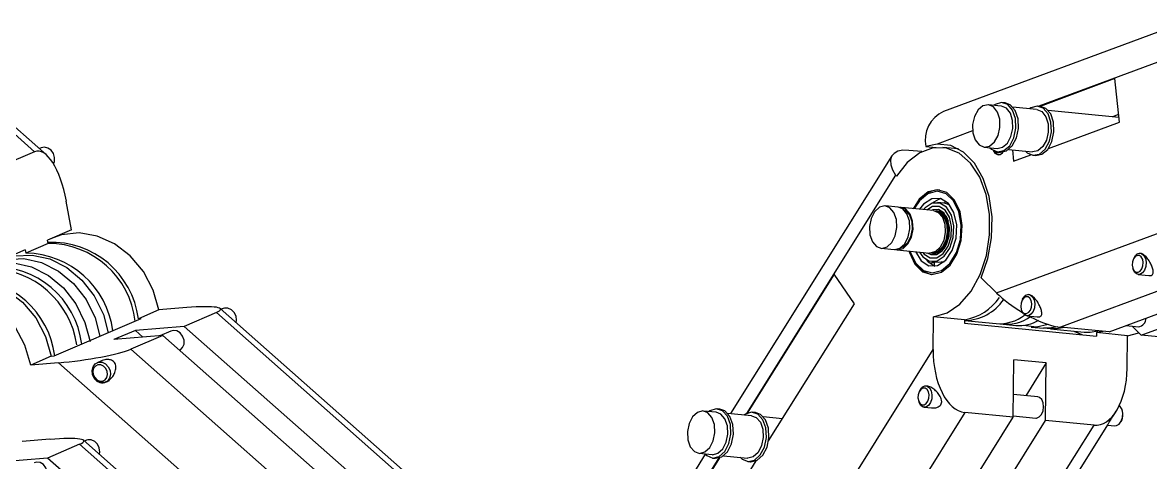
# Paper-space layout 'Sheet2' of a CAD drawing. Header units: inches. Extents: x 0 to 46.6, y 0 to 32.9.
# Drawn here: x 12.49 to 24.09, y 18.62 to 23.14 of the extents above; entities that cross this region are included whole.
import ezdxf

# ---------------------------------------------------------------- set-up
doc = ezdxf.new("R2010")
doc.units = ezdxf.units.IN
doc.header["$MEASUREMENT"] = 0

psp = doc.layouts.new('Sheet2')

# ---------------------------------------------------------------- linework, layer by layer
at = {"color": 7, "linetype": 'Continuous', "lineweight": 25}
for p, q in [((24.422, 23.139), (21.959, 22.226)), ((12.736, 21.778), (11.365, 22.99)), ((12.613, 21.81), (11.325, 22.949)), ((23.721, 22.563), (22.951, 22.277)), ((23.767, 22.116), (23.721, 22.563)), ((22.552, 22.28), (22.419, 22.293)), ((22.591, 22.313), (22.564, 22.315)), ((22.916, 22.245), (22.671, 22.269)), ((22.955, 22.277), (22.929, 22.28)), ((23.762, 22.163), (23.035, 22.233)), ((23.759, 22.192), (23.696, 22.169)), ((23.037, 21.845), (23.767, 22.116)), ((12.613, 21.81), (12.284, 21.668)), ((12.683, 21.851), (12.663, 21.843)), ((21.736, 21.812), (21.601, 21.825)), ((21.893, 21.89), (21.777, 21.865)), ((21.777, 21.865), (21.882, 21.855)), ((22.113, 21.839), (21.952, 21.855)), ((22.377, 21.858), (22.51, 21.845)), ((22.515, 21.809), (22.542, 21.807)), ((22.628, 21.834), (22.874, 21.81)), ((22.667, 21.83), (22.679, 21.712)), ((21.427, 21.769), (19.77, 19.117)), ((22.679, 21.712), (22.857, 21.778)), ((22.879, 21.774), (22.906, 21.771)), ((21.474, 21.558), (21.466, 21.57)), ((12.993, 21.007), (12.94, 21.302)), ((21.493, 21.24), (21.36, 21.253)), ((21.857, 21.205), (21.525, 21.237)), ((21.665, 21.238), (21.66, 21.23)), ((21.841, 21.282), (21.841, 21.28)), ((21.966, 21.28), (21.897, 21.287)), ((21.901, 21.2), (21.889, 21.202)), ((12.993, 21.007), (12.747, 20.901)), ((22.504, 20.358), (24.213, 20.991)), ((12.804, 20.925), (12.747, 20.9)), ((12.753, 20.867), (12.747, 20.901)), ((12.518, 20.803), (12.149, 20.644)), ((12.518, 20.803), (12.524, 20.769)), ((12.753, 20.867), (12.524, 20.769)), ((21.317, 20.818), (21.45, 20.805)), ((21.482, 20.802), (21.815, 20.769)), ((21.617, 20.783), (21.62, 20.774)), ((21.846, 20.766), (21.859, 20.765)), ((23.978, 20.766), (23.994, 20.763)), ((21.838, 20.681), (21.907, 20.674)), ((23.918, 20.72), (23.912, 20.709)), ((23.918, 20.72), (23.933, 20.742)), ((20.834, 20.552), (19.94, 19.121)), ((21.042, 20.248), (20.834, 20.552)), ((23.903, 20.616), (23.907, 20.604)), ((23.961, 20.548), (24.068, 20.537)), ((22.345, 20.514), (22.504, 20.358)), ((24.308, 20.431), (23.161, 20.006)), ((22.772, 20.295), (22.766, 20.284)), ((22.772, 20.295), (22.786, 20.317)), ((22.832, 20.341), (22.848, 20.338)), ((23.66, 19.957), (24.807, 20.382)), ((23.992, 19.925), (25.139, 20.35)), ((13.892, 20.183), (13.681, 20.093)), ((14.178, 20.207), (13.892, 20.183)), ((17.156, 17.869), (14.523, 20.198)), ((14.552, 20.198), (14.532, 20.19)), ((20.16, 18.836), (21.042, 20.248)), ((22.757, 20.191), (22.76, 20.179)), ((12.815, 19.71), (13.711, 20.095)), ((13.681, 20.093), (13.711, 20.095)), ((14.483, 20.157), (14.153, 20.015)), ((17.034, 17.901), (14.483, 20.157)), ((21.852, 19.777), (21.856, 20.113)), ((22.175, 20.082), (21.856, 20.113)), ((22.175, 20.082), (22.175, 20.047)), ((22.175, 20.075), (22.501, 20.043)), ((22.815, 20.123), (22.922, 20.112)), ((13.65, 19.973), (13.43, 19.878)), ((14.153, 20.015), (13.65, 19.973)), ((13.65, 19.973), (13.728, 19.904)), ((14.014, 19.967), (13.9, 19.918)), ((16.705, 17.759), (14.153, 20.015)), ((22.175, 20.047), (23.531, 19.915)), ((22.573, 20.036), (22.702, 20.023)), ((22.859, 20.008), (22.988, 19.996)), ((23.059, 19.989), (23.405, 19.955)), ((23.66, 19.957), (23.161, 20.006)), ((23.298, 19.965), (23.38, 19.93)), ((23.532, 19.95), (23.531, 19.915)), ((23.6, 19.963), (23.532, 19.95)), ((23.851, 19.919), (23.532, 19.95)), ((23.837, 20.023), (23.962, 20.011)), ((23.851, 19.919), (23.968, 19.949)), ((23.899, 20.017), (23.992, 19.925)), ((13.934, 19.921), (13.43, 19.878)), ((13.934, 19.921), (13.604, 19.779)), ((16.485, 17.665), (13.934, 19.921)), ((23.846, 19.583), (23.851, 19.919)), ((24.491, 19.876), (23.992, 19.925)), ((13.604, 19.779), (16.156, 17.523)), ((19.784, 16.467), (21.852, 19.777)), ((12.785, 19.707), (12.574, 19.616)), ((12.86, 19.64), (12.574, 19.616)), ((12.785, 19.707), (12.815, 19.71)), ((16.043, 16.826), (12.86, 19.64)), ((13.301, 19.66), (13.257, 19.641)), ((22.675, 19.081), (22.682, 19.672)), ((23.015, 19.639), (22.682, 19.672)), ((23.015, 19.639), (22.804, 19.301)), ((23.007, 19.048), (23.015, 19.639)), ((13.343, 19.44), (13.385, 19.458)), ((21.79, 19.4), (21.78, 19.401)), ((21.701, 19.252), (21.704, 19.24)), ((21.715, 19.355), (21.71, 19.345)), ((22.927, 19.289), (22.678, 19.313)), ((19.621, 19.131), (19.488, 19.144)), ((19.66, 19.164), (19.633, 19.166)), ((21.759, 19.183), (21.835, 19.176)), ((23.713, 19.109), (23.735, 19.144)), ((23.8, 19.141), (23.796, 19.153)), ((19.985, 19.096), (19.74, 19.12)), ((20.024, 19.128), (19.998, 19.131)), ((20.303, 19.065), (20.104, 19.084)), ((22.176, 19.129), (20.519, 16.476)), ((21.017, 16.427), (22.675, 19.081)), ((21.35, 16.395), (23.007, 19.048)), ((22.675, 19.081), (22.176, 19.129)), ((22.675, 19.094), (22.906, 19.071)), ((23.506, 19), (23.007, 19.048)), ((23.785, 19.037), (23.791, 19.048)), ((21.848, 16.346), (23.506, 19)), ((22.056, 16.455), (23.646, 19.002)), ((23.645, 18.999), (23.72, 18.992)), ((12.772, 18.853), (12.486, 18.829)), ((13.077, 18.802), (12.748, 18.66)), ((15.628, 16.546), (13.077, 18.802)), ((15.751, 16.514), (13.117, 18.843)), ((13.146, 18.844), (13.126, 18.835)), ((19.509, 18.699), (18.791, 17.549)), ((19.446, 18.709), (19.579, 18.696)), ((19.696, 18.684), (19.943, 18.66)), ((12.748, 18.66), (12.244, 18.618)), ((15.299, 16.404), (12.748, 18.66)), ((19.654, 18.662), (19.22, 17.968)), ((19.428, 17.664), (20.033, 18.632)), ((19.584, 18.66), (19.61, 18.658)), ((19.948, 18.625), (19.975, 18.622))]:
    psp.add_line(p, q, dxfattribs=at)
at = {"color": 8, "linetype": 'Continuous', "lineweight": 25}
for p, q in [((24.351, 22.802), (22.939, 22.279)), ((22.257, 22.026), (21.893, 21.89)), ((21.466, 21.57), (19.934, 19.118)), ((19.648, 18.661), (18.789, 17.284))]:
    psp.add_line(p, q, dxfattribs=at)
at = {"color": 7, "linetype": 'Continuous', "lineweight": 25, "flags": 128}
for points in [[(22.376, 21.858), (22.431, 21.869), (22.482, 21.911), (22.519, 21.979), (22.538, 22.061), (22.536, 22.145), (22.513, 22.219), (22.472, 22.271), (22.42, 22.293), (22.364, 22.282), (22.314, 22.24), (22.276, 22.173), (22.257, 22.09), (22.26, 22.006), (22.283, 21.932), (22.324, 21.88), (22.376, 21.858)], [(22.435, 21.852), (22.452, 21.836), (22.514, 21.809), (22.579, 21.822), (22.639, 21.873), (22.682, 21.954), (22.703, 22.052), (22.699, 22.151), (22.669, 22.237), (22.618, 22.295), (22.556, 22.316), (22.49, 22.297), (22.477, 22.288)], [(22.509, 21.845), (22.564, 21.856), (22.615, 21.898), (22.652, 21.966), (22.671, 22.048), (22.669, 22.132), (22.646, 22.206), (22.605, 22.258), (22.553, 22.28), (22.552, 22.28)], [(22.542, 21.807), (22.606, 21.82), (22.665, 21.871), (22.709, 21.952), (22.73, 22.049), (22.725, 22.149), (22.695, 22.234), (22.645, 22.292), (22.591, 22.313)], [(22.8, 21.817), (22.817, 21.801), (22.878, 21.774), (22.944, 21.787), (23.003, 21.838), (23.047, 21.919), (23.068, 22.016), (23.063, 22.116), (23.033, 22.201), (22.983, 22.259), (22.92, 22.28), (22.855, 22.261), (22.842, 22.252)], [(22.906, 21.771), (22.97, 21.784), (23.03, 21.835), (23.073, 21.916), (23.094, 22.014), (23.09, 22.113), (23.06, 22.199), (23.009, 22.256), (22.955, 22.277)], [(22.917, 22.245), (22.969, 22.223), (23.01, 22.171), (23.033, 22.097), (23.036, 22.013), (23.017, 21.93), (22.979, 21.863), (22.929, 21.821), (22.874, 21.81)], [(12.808, 21.687), (12.817, 21.709), (12.82, 21.75), (12.808, 21.791), (12.784, 21.826), (12.751, 21.849), (12.715, 21.858), (12.683, 21.851)], [(21.601, 21.825), (21.54, 21.826), (21.489, 21.815), (21.45, 21.794), (21.424, 21.764), (21.412, 21.724), (21.416, 21.677), (21.434, 21.625), (21.466, 21.57)], [(21.856, 20.113), (21.995, 20.153), (22.126, 20.243), (22.241, 20.378), (22.334, 20.548), (22.399, 20.745), (22.432, 20.956), (22.432, 21.169), (22.397, 21.371), (22.331, 21.549), (22.237, 21.694), (22.121, 21.796), (21.99, 21.849), (21.851, 21.851), (21.714, 21.8), (21.585, 21.701), (21.474, 21.558)], [(22.345, 20.514), (22.415, 20.712), (22.452, 20.926), (22.457, 21.142), (22.428, 21.35), (22.366, 21.537), (22.276, 21.692), (22.163, 21.807), (22.032, 21.874), (21.893, 21.89)], [(22.468, 21.825), (22.468, 21.824), (22.487, 21.796), (22.512, 21.781), (22.54, 21.783), (22.566, 21.801), (22.572, 21.808)], [(22.073, 21.312), (21.993, 21.391), (21.898, 21.42), (21.8, 21.397), (21.709, 21.324), (21.645, 21.225)], [(22.132, 20.909), (22.14, 21.055), (22.116, 21.192), (22.062, 21.305), (21.984, 21.378), (21.892, 21.404), (21.798, 21.379), (21.711, 21.307), (21.66, 21.23)], [(21.323, 20.817), (21.378, 20.832), (21.427, 20.878), (21.463, 20.947), (21.48, 21.03), (21.475, 21.114), (21.449, 21.186), (21.407, 21.235), (21.354, 21.254), (21.299, 21.239), (21.249, 21.193), (21.214, 21.123), (21.197, 21.04), (21.202, 20.957), (21.227, 20.885), (21.27, 20.836), (21.323, 20.817)], [(21.45, 20.805), (21.456, 20.804), (21.511, 20.819), (21.56, 20.865), (21.596, 20.934), (21.613, 21.017), (21.608, 21.101), (21.582, 21.173), (21.54, 21.222), (21.493, 21.24)], [(21.466, 20.805), (21.488, 20.801), (21.543, 20.816), (21.592, 20.862), (21.628, 20.931), (21.645, 21.014), (21.64, 21.098), (21.614, 21.17), (21.572, 21.219), (21.519, 21.237), (21.508, 21.237)], [(21.603, 20.79), (21.608, 20.774), (21.663, 20.656), (21.742, 20.577), (21.837, 20.548), (21.936, 20.571), (22.026, 20.644), (22.097, 20.758), (22.141, 20.899), (22.151, 21.051), (22.128, 21.194), (22.073, 21.312), (22.073, 21.312)], [(22.089, 20.922), (22.095, 21.059), (22.066, 21.184), (22.008, 21.279), (21.928, 21.329), (21.839, 21.327), (21.754, 21.272), (21.711, 21.219)], [(22.058, 20.93), (22.064, 21.048), (22.039, 21.157), (21.989, 21.239), (21.919, 21.282), (21.843, 21.28), (21.769, 21.233), (21.753, 21.215)], [(22.037, 20.936), (22.041, 21.041), (22.02, 21.137), (21.975, 21.21), (21.914, 21.248), (21.845, 21.247), (21.788, 21.211)], [(22.037, 20.936), (22.041, 21.041), (22.02, 21.137), (21.975, 21.21), (21.914, 21.248), (21.845, 21.247), (21.788, 21.211)], [(21.936, 21.327), (21.908, 21.32), (21.836, 21.278)], [(22.024, 21.26), (21.989, 21.276), (21.966, 21.28)], [(21.973, 21.309), (21.973, 21.307), (21.973, 21.279)], [(21.545, 21.218), (21.567, 21.206), (21.607, 21.16), (21.631, 21.093), (21.636, 21.015), (21.62, 20.937), (21.587, 20.872), (21.54, 20.829), (21.506, 20.816)], [(21.857, 21.205), (21.904, 21.187), (21.947, 21.138), (21.972, 21.066), (21.977, 20.982), (21.96, 20.899), (21.925, 20.829), (21.875, 20.784), (21.82, 20.769), (21.815, 20.769)], [(21.875, 21.202), (21.883, 21.202), (21.936, 21.183), (21.979, 21.135), (22.004, 21.063), (22.009, 20.979), (21.992, 20.896), (21.957, 20.826), (21.907, 20.78), (21.852, 20.766), (21.833, 20.768)], [(22.015, 20.942), (22.019, 21.034), (22, 21.118), (21.961, 21.181), (21.908, 21.215), (21.848, 21.213), (21.834, 21.207)], [(21.871, 20.781), (21.905, 20.793), (21.951, 20.836), (21.984, 20.901), (22, 20.979), (21.995, 21.058), (21.972, 21.125), (21.932, 21.171), (21.91, 21.182)], [(13.892, 20.183), (13.833, 20.388), (13.733, 20.578), (13.598, 20.739), (13.436, 20.864), (13.257, 20.944), (13.072, 20.975), (12.891, 20.955), (12.804, 20.925)], [(21.617, 20.783), (21.619, 20.775), (21.673, 20.663), (21.751, 20.59), (21.843, 20.564), (21.938, 20.589), (22.024, 20.661), (22.091, 20.773), (22.132, 20.909)], [(21.669, 20.783), (21.728, 20.688), (21.808, 20.638), (21.897, 20.641), (21.981, 20.695), (22.049, 20.794), (22.089, 20.922)], [(21.711, 20.779), (21.747, 20.729), (21.816, 20.685), (21.893, 20.688), (21.966, 20.735), (22.024, 20.82), (22.058, 20.93)], [(21.745, 20.776), (21.761, 20.758), (21.822, 20.719), (21.89, 20.721), (21.955, 20.763), (22.006, 20.839), (22.037, 20.936)], [(21.745, 20.776), (21.761, 20.758), (21.822, 20.719), (21.89, 20.721), (21.955, 20.763), (22.006, 20.839), (22.037, 20.936)], [(21.791, 20.772), (21.828, 20.753), (21.887, 20.755), (21.944, 20.791), (21.989, 20.857), (22.015, 20.942)], [(23.994, 20.763), (24.018, 20.745), (24.035, 20.714), (24.043, 20.674), (24.039, 20.631), (24.026, 20.593), (24.004, 20.564), (23.977, 20.549), (23.95, 20.55), (23.925, 20.568), (23.908, 20.599), (23.907, 20.604)], [(12.147, 20.639), (12.157, 20.644), (12.324, 20.703), (12.504, 20.712), (12.686, 20.671), (12.86, 20.584), (13.015, 20.454), (13.143, 20.29), (13.236, 20.101), (13.286, 19.913)], [(12.147, 20.639), (12.22, 20.658), (12.4, 20.667), (12.582, 20.627), (12.756, 20.539), (12.911, 20.41), (13.039, 20.246), (13.132, 20.056), (13.184, 19.858)], [(12.283, 20.7), (12.409, 20.739), (12.589, 20.748), (12.771, 20.708), (12.945, 20.62), (13.1, 20.491), (13.228, 20.327), (13.321, 20.138), (13.372, 19.949)], [(21.78, 20.701), (21.797, 20.682), (21.869, 20.634)], [(21.866, 20.679), (21.861, 20.663), (21.861, 20.637)], [(21.907, 20.674), (21.962, 20.681), (21.968, 20.683)], [(23.973, 20.743), (23.951, 20.744), (23.93, 20.732), (23.912, 20.709), (23.901, 20.678), (23.899, 20.644), (23.904, 20.612), (23.918, 20.587), (23.937, 20.573), (23.959, 20.572), (23.981, 20.584), (23.998, 20.607), (24.009, 20.638), (24.012, 20.672), (24.006, 20.704), (23.992, 20.729), (23.973, 20.743)], [(12.574, 19.616), (12.515, 19.822), (12.415, 20.011), (12.28, 20.173), (12.119, 20.297), (11.94, 20.377), (11.755, 20.408), (11.574, 20.388), (11.411, 20.318)], [(11.698, 20.449), (11.785, 20.479), (11.965, 20.499), (12.151, 20.468), (12.329, 20.388), (12.491, 20.263), (12.626, 20.101), (12.726, 19.912), (12.785, 19.707)], [(22.827, 20.318), (22.805, 20.319), (22.783, 20.307), (22.766, 20.284), (22.755, 20.253), (22.752, 20.219), (22.758, 20.187), (22.772, 20.162), (22.791, 20.148), (22.813, 20.147), (22.834, 20.159), (22.852, 20.182), (22.863, 20.213), (22.865, 20.247), (22.86, 20.279), (22.846, 20.304), (22.827, 20.318)], [(22.848, 20.338), (22.872, 20.32), (22.889, 20.289), (22.896, 20.249), (22.893, 20.206), (22.879, 20.168), (22.857, 20.139), (22.831, 20.124), (22.803, 20.125), (22.779, 20.143), (22.762, 20.174), (22.76, 20.179)], [(14.686, 20.054), (14.69, 20.077), (14.685, 20.118), (14.667, 20.157), (14.638, 20.186), (14.602, 20.203), (14.566, 20.203), (14.552, 20.198)], [(14.106, 19.769), (14.11, 19.771), (14.136, 19.797), (14.15, 19.833), (14.15, 19.874), (14.136, 19.914), (14.109, 19.947), (14.075, 19.968), (14.038, 19.973), (14.014, 19.967)], [(23.036, 20.034), (22.916, 20.007), (22.781, 20.024)], [(23.132, 20.01), (23.045, 19.995), (22.988, 19.996)], [(23.201, 20.002), (23.12, 19.988), (23.024, 19.994)], [(23.405, 19.955), (23.466, 19.954), (23.546, 19.968)], [(13.205, 19.562), (13.215, 19.6), (13.238, 19.63), (13.27, 19.645), (13.307, 19.645), (13.342, 19.629), (13.371, 19.599), (13.39, 19.561), (13.394, 19.519), (13.384, 19.481), (13.362, 19.451), (13.33, 19.436), (13.293, 19.436), (13.257, 19.452), (13.228, 19.482), (13.21, 19.52), (13.205, 19.562)], [(13.213, 19.553), (13.217, 19.52), (13.232, 19.489), (13.255, 19.465), (13.283, 19.452), (13.313, 19.452), (13.338, 19.465), (13.356, 19.488), (13.364, 19.519), (13.361, 19.552), (13.346, 19.583), (13.323, 19.607), (13.294, 19.62), (13.265, 19.62), (13.239, 19.607), (13.221, 19.584), (13.213, 19.553)], [(21.769, 19.379), (21.747, 19.379), (21.726, 19.367), (21.709, 19.343), (21.698, 19.312), (21.696, 19.278), (21.703, 19.246), (21.717, 19.222), (21.736, 19.208), (21.759, 19.208), (21.78, 19.221), (21.797, 19.244), (21.807, 19.276), (21.81, 19.31), (21.803, 19.341), (21.789, 19.366), (21.769, 19.379)], [(21.79, 19.399), (21.815, 19.382), (21.832, 19.352), (21.84, 19.312), (21.838, 19.27), (21.825, 19.23), (21.803, 19.201), (21.777, 19.185), (21.749, 19.185), (21.724, 19.202), (21.707, 19.232), (21.704, 19.24)], [(22.906, 19.071), (22.915, 19.072), (22.942, 19.083), (22.966, 19.109), (22.982, 19.145), (22.988, 19.188), (22.983, 19.229), (22.968, 19.262)], [(22.968, 19.262), (22.945, 19.284), (22.927, 19.289)], [(19.45, 18.708), (19.506, 18.723), (19.555, 18.768), (19.591, 18.837), (19.608, 18.92), (19.604, 19.004), (19.578, 19.076), (19.536, 19.125), (19.483, 19.145), (19.428, 19.13), (19.379, 19.085), (19.343, 19.016), (19.326, 18.933), (19.33, 18.849), (19.355, 18.777), (19.397, 18.728), (19.45, 18.708)], [(19.505, 18.703), (19.524, 18.685), (19.586, 18.66), (19.651, 18.675), (19.71, 18.727), (19.753, 18.809), (19.773, 18.907), (19.767, 19.007), (19.736, 19.091), (19.685, 19.147), (19.622, 19.167), (19.557, 19.146), (19.546, 19.139)], [(19.61, 18.658), (19.612, 18.658), (19.678, 18.672), (19.737, 18.725), (19.779, 18.807), (19.799, 18.905), (19.793, 19.004), (19.763, 19.088), (19.711, 19.145), (19.66, 19.164)], [(23.72, 18.992), (23.738, 18.994), (23.765, 19.01), (23.786, 19.039), (23.799, 19.079), (23.802, 19.121), (23.794, 19.161), (23.776, 19.191), (23.766, 19.2)], [(19.579, 18.696), (19.583, 18.695), (19.639, 18.71), (19.688, 18.755), (19.724, 18.824), (19.741, 18.907), (19.737, 18.991), (19.711, 19.063), (19.669, 19.113), (19.621, 19.131)], [(19.869, 18.668), (19.888, 18.65), (19.95, 18.625), (20.016, 18.64), (20.074, 18.692), (20.117, 18.774), (20.137, 18.872), (20.131, 18.971), (20.1, 19.055), (20.049, 19.112), (19.986, 19.131), (19.921, 19.111), (19.91, 19.103)], [(19.985, 19.096), (20.033, 19.077), (20.076, 19.028), (20.101, 18.956), (20.105, 18.872), (20.088, 18.789), (20.052, 18.719), (20.003, 18.674), (19.948, 18.66), (19.943, 18.66)], [(19.975, 18.622), (19.977, 18.622), (20.042, 18.637), (20.101, 18.689), (20.144, 18.771), (20.164, 18.869), (20.158, 18.969), (20.127, 19.053), (20.076, 19.109), (20.024, 19.128)], [(13.28, 18.699), (13.284, 18.722), (13.279, 18.764), (13.261, 18.802), (13.232, 18.832), (13.196, 18.848), (13.16, 18.848), (13.146, 18.844)], [(12.7, 18.414), (12.705, 18.416), (12.731, 18.442), (12.744, 18.478), (12.744, 18.52), (12.73, 18.56), (12.704, 18.593), (12.67, 18.613), (12.633, 18.618), (12.608, 18.612)]]:
    psp.add_lwpolyline(points, dxfattribs=at)
at = {"color": 7, "linetype": 'Continuous', "lineweight": 25}
for centre, radius, start, end in [((22.096, 21.93), 0.326, 114.9377, 191.5795), ((22.546, 21.84), 0.0629, 202.8747, 251.9616), ((22.524, 21.841), 0.0391, 226.498, 298.6665), ((21.925, 21.141), 0.278, 91.8111, 159.5458), ((21.871, 21.062), 0.142, 11.9684, 77.45), ((12.788, 19.979), 0.9, 7.2351, 92.4018), ((12.508, 19.85), 0.919, 7.4959, 88.9533), ((12.754, 19.968), 0.899, 6.3517, 90.0975), ((21.914, 20.838), 0.301, 192.306, 254.0851), ((21.857, 20.904), 0.139, 270.6879, 337.6419), ((21.826, 20.745), 0.0768, 256.5385, 299.8152), ((12.203, 19.724), 0.902, 6.8183, 93.1525), ((12.139, 19.692), 0.918, 8.2817, 88.9769), ((11.91, 19.593), 0.919, 7.4959, 88.9533), ((22.086, 20.618), 0.543, 279.4278, 325.6541), ((22.168, 20.569), 0.494, 270.83, 325.8697), ((22.533, 20.463), 0.421, 265.6935, 307.9954), ((22.607, 20.448), 0.412, 260.1747, 307.0623), ((22.735, 20.429), 0.406, 265.3295, 300.2232), ((23.951, 20.1), 0.0899, 277.0677, 358.8583), ((21.778, 19.334), 0.066, 79.3514, 160.5223), ((23.677, 19.106), 0.127, 332.9083, 15.9657)]:
    psp.add_arc(centre, radius, start, end, dxfattribs=at)
for centre, major_axis, ratio, start_param, end_param in [((12.721, 21.207), (-0.084, 0.609), 0.37681, 4.81605, 6.386846), ((22.837, 20.325), (0.455, -0.283), 0.333219, 4.119614, 4.77144), ((13.958, 20.113), (0.568, 0.078), 0.121083, 5.869885, 7.440682), ((22.837, 20.325), (0.455, -0.283), 0.333219, 4.941793, 5.690411), ((13.08, 19.735), (0.568, 0.078), 0.121083, 4.299089, 5.869885), ((22.184, 19.745), (-0.013, 0.616), 0.53903, 1.506761, 3.077557), ((23.514, 19.615), (-0.013, 0.616), 0.53903, 3.077557, 4.648354), ((12.553, 18.758), (0.568, 0.078), 0.121083, 5.869885, 7.440682)]:
    psp.add_ellipse(centre, major_axis=major_axis, ratio=ratio, start_param=start_param, end_param=end_param, dxfattribs=at)
for points, knots in [([(24.068, 20.538), (24.074, 20.537), (24.087, 20.536), (24.103, 20.542), (24.113, 20.555), (24.117, 20.577), (24.11, 20.612), (24.092, 20.654), (24.068, 20.698), (24.039, 20.735), (24.009, 20.759), (23.981, 20.768), (23.956, 20.763), (23.939, 20.753), (23.934, 20.742), (23.932, 20.739)], [0, 0, 0, 0, 0.043267, 0.099345, 0.148314, 0.222892, 0.332921, 0.446324, 0.550201, 0.654716, 0.743451, 0.822578, 0.898695, 0.974184, 1, 1, 1, 1]), ([(22.922, 20.113), (22.927, 20.112), (22.941, 20.111), (22.956, 20.117), (22.967, 20.13), (22.97, 20.152), (22.963, 20.187), (22.946, 20.229), (22.921, 20.273), (22.892, 20.31), (22.862, 20.334), (22.834, 20.343), (22.81, 20.338), (22.793, 20.328), (22.787, 20.317), (22.786, 20.314)], [0, 0, 0, 0, 0.043267, 0.099347, 0.148314, 0.222891, 0.332922, 0.446324, 0.550202, 0.654717, 0.74345, 0.822578, 0.898694, 0.974184, 1, 1, 1, 1]), ([(13.378, 19.459), (13.392, 19.472), (13.418, 19.496), (13.442, 19.543), (13.452, 19.585), (13.448, 19.62), (13.436, 19.644), (13.418, 19.661), (13.392, 19.672), (13.356, 19.675), (13.322, 19.671), (13.304, 19.661), (13.301, 19.659)], [0, 0, 0, 0, 0.1530612, 0.2837295, 0.4389011, 0.5296569, 0.6007903, 0.6723972, 0.7349234, 0.8301512, 0.9706487, 1, 1, 1, 1]), ([(13.213, 19.559), (13.212, 19.545), (13.21, 19.519), (13.224, 19.483), (13.247, 19.456), (13.277, 19.439), (13.31, 19.433), (13.346, 19.439), (13.367, 19.452), (13.378, 19.459)], [0, 0, 0, 0, 0.1595166, 0.3017643, 0.4385954, 0.5743023, 0.7100466, 0.8470396, 1, 1, 1, 1]), ([(21.835, 19.178), (21.848, 19.177), (21.871, 19.174), (21.902, 19.184), (21.924, 19.199), (21.937, 19.218), (21.941, 19.242), (21.934, 19.275), (21.913, 19.314), (21.88, 19.353), (21.84, 19.385), (21.8, 19.401), (21.763, 19.401), (21.736, 19.387), (21.717, 19.367), (21.712, 19.35), (21.709, 19.343)], [0, 0, 0, 0, 0.076395, 0.14022, 0.190245, 0.240603, 0.284576, 0.351546, 0.450352, 0.552187, 0.645468, 0.739321, 0.819004, 0.890059, 0.95841, 1, 1, 1, 1]), ([(23.647, 19.003), (23.647, 19.003), (23.648, 19.004), (23.653, 19.014), (23.662, 19.029), (23.674, 19.049), (23.689, 19.072), (23.703, 19.092), (23.71, 19.104), (23.712, 19.107)], [0, 0, 0, 0, 0.062335, 0.261189, 0.417049, 0.573945, 0.710948, 0.919602, 1, 1, 1, 1])]:
    psp.add_open_spline(points, degree=3, knots=knots, dxfattribs=at)

doc.saveas('drawing.dxf')
